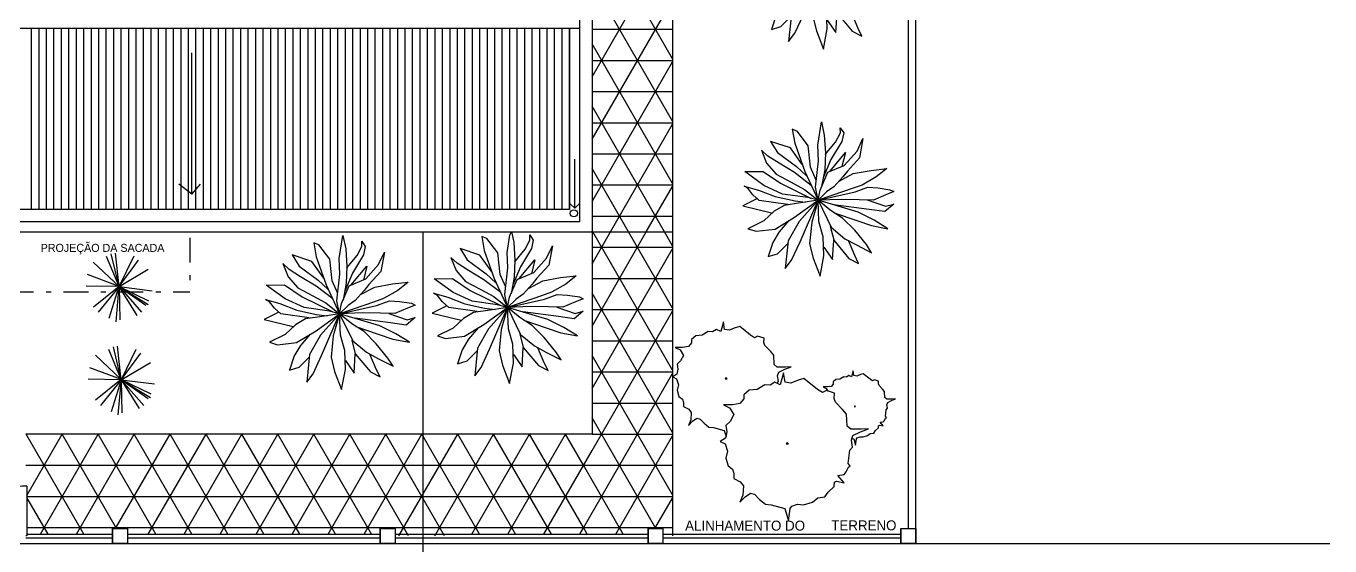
# Model space of a CAD drawing. Header units: millimetres. Extents: x 935 to 1399, y 512 to 900.
# Drawn here: x 987.59 to 1013.77, y 833.57 to 844 of the extents above; entities that cross this region are included whole.
import ezdxf

# ---------------------------------------------------------------- set-up
doc = ezdxf.new("R2010")
doc.units = ezdxf.units.MM
doc.linetypes.add('ACAD_ISO02W100', pattern=[15, 12, -3])
doc.linetypes.add('DASHDOT', pattern=[1, 0.5, -0.25, 0, -0.25])
for name, color, linetype in [('projeçao', 7, 'ACAD_ISO02W100'), ('terrenos', 3, 'Continuous'), ('VEGETAÇÃO', 3, 'Continuous')]:
    doc.layers.add(name, color=color, linetype=linetype)
pattern_1 = [(0, (1566.02895, 455.1888), (0, 0.625), []), (60, (1566.02895, 455.1888), (-0.5412659, 0.3125), []), (120, (1566.02895, 455.1888), (-0.5412659, -0.3125), [])]

msp = doc.modelspace()

# ---------------------------------------------------------------- hatches: boundary and pattern name
h = msp.add_hatch()
h.set_pattern_fill('NET3', color=254, scale=5, style=0)
h.set_pattern_definition(pattern_1)
h.paths.add_polyline_path([(1000.56875, 852.57187), (998.95255, 852.57187), (998.42755, 852.57187), (998.42755, 850.12187), (998.95255, 850.12187), (998.95255, 839.87187), (1000.56875, 839.87187)])
h = msp.add_hatch()
h.set_pattern_fill('NET3', color=254, scale=5, style=0)
h.set_pattern_definition(pattern_1)
h.paths.add_polyline_path([(1000.56875, 839.87187), (998.95255, 839.87187), (998.95255, 835.38807), (1000.56875, 835.38807)])

# ---------------------------------------------------------------- linework, layer by layer
at = {"color": 7}
for p, q in [((1000.56875, 866.5417), (1000.56875, 839.87187)), ((998.95255, 850.12187), (998.95255, 839.87187)), ((998.70255, 849.87187), (998.70255, 840.07187)), ((983.20255, 843.96292), (998.70255, 843.96292)), ((998.50255, 843.96292), (998.50255, 840.32187)), ((998.50255, 843.96292), (998.50255, 840.32187)), ((990.9202, 840.63159), (990.9202, 843.4685)), ((998.60517, 840.34812), (998.60517, 841.33296)), ((990.9202, 840.63159), (990.66105, 840.83159)), ((990.9202, 840.63159), (991.09196, 840.83159)), ((998.60517, 840.34812), (998.51517, 840.43812)), ((998.60517, 840.34812), (998.69517, 840.43812)), ((998.50255, 840.32187), (983.40255, 840.32187)), ((998.70255, 840.07187), (983.20255, 840.07187)), ((982.95255, 839.87187), (1000.56875, 839.87187))]:
    msp.add_line(p, q, dxfattribs=at)
for p, q in [((1003.67462, 843.94999), (1003.66296, 844.33166)), ((1002.6466, 844.21904), (1002.55303, 843.93736)), ((1002.74581, 843.9938), (1002.9445, 844.19405)), ((1002.95616, 844.25036), (1002.89771, 843.6933)), ((1003.02628, 843.86237), (1003.19561, 844.23154)), ((1003.38839, 844.19405), (1003.45851, 843.90618)), ((1003.67462, 844.12524), (1003.84985, 843.87487)), ((1003.84985, 843.87487), (1003.87331, 844.26285)), ((1003.87331, 844.26285), (1004.17697, 843.89986)), ((1004.29387, 843.95617), (1004.1653, 844.25667)), ((1002.55303, 843.93736), (1002.74581, 843.9938)), ((1002.89771, 843.6933), (1003.02628, 843.86237)), ((1003.45851, 843.90618), (1003.59874, 843.54319)), ((1003.59874, 843.54319), (1003.67462, 843.94999)), ((1004.17697, 843.89986), (1004.36976, 843.79974)), ((1004.36976, 843.79974), (1004.29387, 843.95617)), ((1003.48509, 841.61403), (1003.55651, 842.08196)), ((1003.55651, 842.08196), (1003.61365, 841.81441)), ((1002.97107, 841.93321), (1003.02363, 841.65166)), ((1003.07618, 841.8894), (1002.97107, 841.93321)), ((1003.2923, 841.60153), (1003.07618, 841.8894)), ((1003.61365, 841.81441), (1003.63698, 841.4576)), ((1003.84143, 841.67665), (1003.94077, 841.85822)), ((1003.94077, 841.85822), (1003.93488, 841.96452)), ((1003.93488, 841.96452), (1004.00499, 841.85822)), ((1004.00499, 841.85822), (1003.97, 841.68915)), ((1004.27366, 841.49509), (1004.39057, 841.74546)), ((1004.39057, 841.74546), (1004.32045, 841.35748)), ((1002.48039, 841.39497), (1002.35182, 841.51391)), ((1002.35182, 841.51391), (1002.45706, 841.25104)), ((1002.93595, 841.55772), (1002.53884, 841.68915)), ((1002.53884, 841.68915), (1002.67895, 841.46391)), ((1002.67895, 841.46391), (1003.05862, 841.18223)), ((1003.17384, 841.22545), (1002.93595, 841.55772)), ((1003.02363, 841.65166), (1003.22218, 841.08829)), ((1003.33909, 841.16973), (1003.2923, 841.60153)), ((1003.49675, 841.30117), (1003.48509, 841.61403)), ((1003.63698, 841.4576), (1003.62532, 841.1196)), ((1003.63592, 841.42672), (1003.84143, 841.67665)), ((1003.72466, 841.08829), (1004.03999, 841.46391)), ((1003.97, 841.68915), (1003.74799, 841.32616)), ((1004.03999, 841.46391), (1003.97, 841.18223)), ((1004.01666, 841.20722), (1004.27366, 841.49509)), ((1002.45706, 841.25104), (1002.64972, 841.03198)), ((1002.70817, 841.25104), (1002.48039, 841.39497)), ((1003.01773, 841.06329), (1002.70817, 841.25104)), ((1003.43843, 840.76911), (1003.49675, 841.30117)), ((1003.74799, 841.32616), (1003.59378, 840.95917)), ((1003.68377, 841.06961), (1004.01666, 841.20722)), ((1004.32045, 841.35748), (1004.08088, 841.09461)), ((1002.01894, 841.08211), (1002.38695, 841.08829)), ((1002.39861, 840.80674), (1002.01894, 841.08211)), ((1002.38695, 841.08829), (1002.7374, 840.85055)), ((1002.64972, 841.03198), (1002.95351, 840.86923)), ((1003.35318, 840.80556), (1003.01773, 841.06329)), ((1003.05862, 841.18223), (1003.25731, 841.00066)), ((1003.22218, 841.08829), (1003.49038, 840.50947)), ((1003.45419, 840.91295), (1003.33909, 841.16973)), ((1003.53187, 840.7128), (1003.68377, 841.06961)), ((1003.62532, 841.1196), (1003.56165, 840.78276)), ((1003.98743, 840.97567), (1003.80644, 840.77543)), ((1003.91181, 840.892), (1004.19778, 841.04448)), ((1004.08088, 841.09461), (1003.98743, 840.97567)), ((1004.19778, 841.04448), (1004.55413, 841.1071)), ((1004.65924, 840.97567), (1004.373, 840.81292)), ((1004.55413, 841.1071), (1004.86958, 841.1446)), ((1004.86958, 841.1446), (1004.65924, 840.97567)), ((1002.00727, 840.7941), (1002.2935, 840.7128)), ((1002.08315, 840.75029), (1002.00727, 840.7941)), ((1002.1825, 840.61886), (1002.08315, 840.75029)), ((1002.2935, 840.7128), (1002.63229, 840.58136)), ((1002.77829, 840.63149), (1002.39861, 840.80674)), ((1002.7374, 840.85055), (1003.35319, 840.54519)), ((1002.95351, 840.86923), (1003.21641, 840.7253)), ((1003.21641, 840.7253), (1003.49038, 840.50947)), ((1003.49038, 840.50947), (1003.43843, 840.76911)), ((1003.49038, 840.50947), (1003.53187, 840.7128)), ((1003.9991, 840.68148), (1003.49038, 840.50947)), ((1003.66031, 840.6753), (1003.49038, 840.50947)), ((1003.49038, 840.50947), (1004.23277, 840.6753)), ((1003.80644, 840.77543), (1003.66031, 840.6753)), ((1004.17445, 840.74411), (1003.9991, 840.68148)), ((1004.373, 840.81292), (1004.17445, 840.74411)), ((1004.23277, 840.6753), (1004.48978, 840.76911)), ((1004.48978, 840.76911), (1004.69423, 840.75661)), ((1004.69423, 840.75661), (1004.9338, 840.71912)), ((1005.00969, 840.68148), (1004.85202, 840.61886)), ((1004.9338, 840.71912), (1005.00969, 840.68148)), ((1002.2723, 840.54012), (1001.97805, 840.39362)), ((1002.31093, 840.50624), (1002.1825, 840.61886)), ((1002.8834, 840.42493), (1002.31093, 840.50624)), ((1002.80751, 840.40612), (1002.60883, 840.28718)), ((1002.63229, 840.58136), (1003.02953, 840.49374)), ((1003.28653, 840.56255), (1002.77829, 840.63149)), ((1003.1404, 840.45625), (1002.80751, 840.40612)), ((1003.01773, 840.16824), (1003.49038, 840.50947)), ((1003.02953, 840.49374), (1003.24123, 840.46989)), ((1003.49038, 840.50947), (1003.11131, 840.08062)), ((1003.12874, 839.67382), (1003.49038, 840.50947)), ((1003.49038, 840.50947), (1003.1404, 840.45625)), ((1003.49038, 840.50947), (1003.28653, 840.56255)), ((1003.49038, 840.50947), (1003.36241, 840.06812)), ((1003.95244, 840.52505), (1003.49038, 840.50947)), ((1003.49038, 840.50947), (1003.75376, 839.968)), ((1003.50841, 840.08062), (1003.49038, 840.50947)), ((1003.73632, 840.306), (1003.49038, 840.50947)), ((1004.29712, 840.2685), (1003.49038, 840.50947)), ((1004.51324, 840.32481), (1003.79715, 840.41784)), ((1004.31455, 840.51874), (1003.95244, 840.52505)), ((1004.60078, 840.51256), (1004.31455, 840.51874)), ((1004.47831, 840.5152), (1004.84613, 840.3873)), ((1004.85202, 840.61886), (1004.60078, 840.51256)), ((1005.00969, 840.43111), (1004.82869, 840.281)), ((1004.84613, 840.3873), (1005.00969, 840.43111)), ((1001.97805, 840.39362), (1002.55628, 840.25587)), ((1002.60883, 840.28718), (1002.39861, 840.09325)), ((1002.62639, 839.93051), (1003.01773, 840.16824)), ((1003.98166, 840.14956), (1003.73632, 840.306)), ((1003.81464, 840.25606), (1004.26789, 840.09944)), ((1004.227, 839.90537), (1003.98166, 840.14956)), ((1004.61835, 840.10575), (1004.29712, 840.2685)), ((1004.82869, 840.281), (1004.51324, 840.32481)), ((997.30432, 839.8067), (997.33354, 839.88183)), ((997.33354, 839.88183), (997.38033, 839.66277)), ((1002.39861, 840.09325), (1002.08315, 839.93669)), ((1002.08315, 839.93669), (1002.24672, 839.88669)), ((1002.24672, 839.88669), (1002.62639, 839.93051)), ((1002.90347, 840.09883), (1002.70817, 839.8742)), ((1003.11131, 840.08062), (1002.88929, 839.69263)), ((1003.36241, 840.06812), (1003.32152, 839.63632)), ((1003.59609, 839.77394), (1003.50841, 840.08062)), ((1003.81221, 839.70513), (1003.74209, 839.9805)), ((1003.75376, 839.968), (1004.02832, 839.73644)), ((1004.46068, 839.61751), (1004.227, 839.90537)), ((1004.26789, 840.09944), (1004.55989, 839.99931)), ((1004.55989, 839.99931), (1004.89291, 839.93669)), ((1004.89291, 839.93669), (1004.61835, 840.10575)), ((993.36564, 839.65513), (993.41819, 839.37358)), ((993.47075, 839.61132), (993.36564, 839.65513)), ((993.87965, 839.33595), (993.95107, 839.80388)), ((993.95107, 839.80388), (994.00821, 839.53633)), ((994.33534, 839.58014), (994.32944, 839.68645)), ((994.32944, 839.68645), (994.39955, 839.58014)), ((996.73775, 839.78157), (996.7903, 839.50002)), ((996.84286, 839.73776), (996.73775, 839.78157)), ((997.05897, 839.44989), (996.84286, 839.73776)), ((997.25176, 839.46239), (997.30432, 839.8067)), ((997.38033, 839.66277), (997.40366, 839.30596)), ((997.60811, 839.52502), (997.70745, 839.70658)), ((997.70745, 839.70658), (997.70155, 839.81288)), ((997.70155, 839.81288), (997.77167, 839.70658)), ((997.77167, 839.70658), (997.73667, 839.53752)), ((1002.57973, 839.66132), (1002.48616, 839.37963)), ((1002.70817, 839.8742), (1002.57973, 839.66132)), ((1002.67895, 839.43608), (1002.87763, 839.63632)), ((1002.88929, 839.69263), (1002.83084, 839.13558)), ((1002.95941, 839.30465), (1003.12874, 839.67382)), ((1003.32152, 839.63632), (1003.39164, 839.34846)), ((1003.60776, 839.39227), (1003.59609, 839.77394)), ((1003.78298, 839.31714), (1003.80644, 839.70513)), ((1003.80644, 839.70513), (1004.1101, 839.34214)), ((1004.02832, 839.73644), (1004.27366, 839.60501)), ((1004.227, 839.39845), (1004.09844, 839.69895)), ((1004.56579, 839.45476), (1004.46068, 839.61751)), ((993.33051, 839.27964), (992.93341, 839.41108)), ((992.93341, 839.41108), (993.07351, 839.18584)), ((993.41819, 839.37358), (993.61675, 838.81021)), ((993.68686, 839.32345), (993.47075, 839.61132)), ((994.00821, 839.53633), (994.03154, 839.17952)), ((994.03048, 839.14865), (994.23599, 839.39858)), ((994.36456, 839.41108), (994.14255, 839.04809)), ((994.23599, 839.39858), (994.33534, 839.58014)), ((994.39955, 839.58014), (994.36456, 839.41108)), ((994.66823, 839.21701), (994.78513, 839.46739)), ((994.78513, 839.46739), (994.71501, 839.0794)), ((996.24707, 839.24333), (996.1185, 839.36227)), ((996.1185, 839.36227), (996.22374, 839.0994)), ((996.70263, 839.40608), (996.30552, 839.53752)), ((996.30552, 839.53752), (996.44562, 839.31228)), ((996.94052, 839.07381), (996.70263, 839.40608)), ((996.7903, 839.50002), (996.98886, 838.93665)), ((997.10576, 839.01809), (997.05897, 839.44989)), ((997.26342, 839.14953), (997.25176, 839.46239)), ((997.40259, 839.27509), (997.60811, 839.52502)), ((997.73667, 839.53752), (997.51466, 839.17452)), ((998.04034, 839.34345), (998.15724, 839.59383)), ((998.15724, 839.59383), (998.08712, 839.20584)), ((1002.48616, 839.37963), (1002.67895, 839.43608)), ((1003.53187, 838.98547), (1003.60776, 839.39227)), ((1003.60776, 839.56751), (1003.78298, 839.31714)), ((1004.30289, 839.24202), (1004.227, 839.39845)), ((1004.27366, 839.60501), (1004.56579, 839.45476)), ((992.87495, 839.11689), (992.74639, 839.23583)), ((992.74639, 839.23583), (992.85162, 838.97296)), ((993.10273, 838.97296), (992.87495, 839.11689)), ((993.07351, 839.18584), (993.45318, 838.90415)), ((993.5684, 838.94737), (993.33051, 839.27964)), ((993.73365, 838.89166), (993.68686, 839.32345)), ((993.89131, 839.02309), (993.87965, 839.33595)), ((994.03154, 839.17952), (994.01988, 838.84153)), ((994.11922, 838.81021), (994.43455, 839.18584)), ((994.43455, 839.18584), (994.36456, 838.90415)), ((994.41122, 838.92915), (994.66823, 839.21701)), ((996.22374, 839.0994), (996.4164, 838.88034)), ((996.47485, 839.0994), (996.24707, 839.24333)), ((996.44562, 839.31228), (996.8253, 839.03059)), ((996.78441, 838.91166), (996.47485, 839.0994)), ((997.2051, 838.61747), (997.26342, 839.14953)), ((997.51466, 839.17452), (997.36045, 838.80753)), ((997.40366, 839.30596), (997.39199, 838.96796)), ((997.49133, 838.93665), (997.80666, 839.31228)), ((997.80666, 839.31228), (997.73667, 839.03059)), ((997.78333, 839.05559), (998.04034, 839.34345)), ((998.08712, 839.20584), (997.84755, 838.94297)), ((1002.83084, 839.13558), (1002.95941, 839.30465)), ((1003.39164, 839.34846), (1003.53187, 838.98547)), ((1004.1101, 839.34214), (1004.30289, 839.24202)), ((992.85162, 838.97296), (993.04428, 838.7539)), ((993.41229, 838.78522), (993.10273, 838.97296)), ((993.45318, 838.90415), (993.65187, 838.72259)), ((993.84876, 838.63488), (993.73365, 838.89166)), ((993.83299, 838.49103), (993.89131, 839.02309)), ((994.01988, 838.84153), (993.95622, 838.50468)), ((994.14255, 839.04809), (993.98834, 838.68109)), ((994.07833, 838.79153), (994.41122, 838.92915)), ((994.71501, 839.0794), (994.47544, 838.81653)), ((994.94869, 838.82903), (995.26414, 838.86652)), ((995.26414, 838.86652), (995.0538, 838.69759)), ((995.78561, 838.93047), (996.15362, 838.93665)), ((996.16529, 838.6551), (995.78561, 838.93047)), ((996.15362, 838.93665), (996.50407, 838.69891)), ((996.4164, 838.88034), (996.72019, 838.71759)), ((997.11986, 838.65393), (996.78441, 838.91166)), ((996.8253, 839.03059), (997.02398, 838.84903)), ((996.98886, 838.93665), (997.25706, 838.35783)), ((997.22087, 838.76132), (997.10576, 839.01809)), ((997.29855, 838.56116), (997.45044, 838.91797)), ((997.39199, 838.96796), (997.32833, 838.63112)), ((997.45044, 838.91797), (997.78333, 839.05559)), ((997.67848, 838.74036), (997.96445, 838.89284)), ((997.84755, 838.94297), (997.75411, 838.82403)), ((997.96445, 838.89284), (998.3208, 838.95547)), ((998.3208, 838.95547), (998.63626, 838.99296)), ((998.63626, 838.99296), (998.42591, 838.82403)), ((992.4135, 838.80403), (992.78151, 838.81021)), ((992.79317, 838.52866), (992.4135, 838.80403)), ((992.78151, 838.81021), (993.13196, 838.57248)), ((993.04428, 838.7539), (993.34807, 838.59115)), ((993.13196, 838.57248), (993.74775, 838.26712)), ((993.34807, 838.59115), (993.61098, 838.44722)), ((993.74775, 838.52749), (993.41229, 838.78522)), ((993.61675, 838.81021), (993.88494, 838.23139)), ((993.92643, 838.43472), (994.07833, 838.79153)), ((994.38199, 838.69759), (994.201, 838.49735)), ((994.30637, 838.61392), (994.59234, 838.7664)), ((994.47544, 838.81653), (994.38199, 838.69759)), ((994.59234, 838.7664), (994.94869, 838.82903)), ((995.0538, 838.69759), (994.76757, 838.53484)), ((995.77395, 838.64247), (996.06018, 838.56116)), ((995.84983, 838.59866), (995.77395, 838.64247)), ((995.94917, 838.46722), (995.84983, 838.59866)), ((996.54496, 838.47986), (996.16529, 838.6551)), ((996.50407, 838.69891), (997.11986, 838.39355)), ((996.72019, 838.71759), (996.98309, 838.57366)), ((996.98309, 838.57366), (997.25706, 838.35783)), ((997.25706, 838.35783), (997.2051, 838.61747)), ((997.57311, 838.62379), (997.42699, 838.52367)), ((997.75411, 838.82403), (997.57311, 838.62379)), ((997.94112, 838.59248), (997.76577, 838.52985)), ((998.13968, 838.66128), (997.94112, 838.59248)), ((997.99945, 838.52367), (998.25645, 838.61747)), ((998.42591, 838.82403), (998.13968, 838.66128)), ((998.25645, 838.61747), (998.4609, 838.60497)), ((998.4609, 838.60497), (998.70048, 838.56748)), ((992.40183, 838.51603), (992.68806, 838.43472)), ((992.47772, 838.47222), (992.40183, 838.51603)), ((992.57706, 838.34078), (992.47772, 838.47222)), ((992.7055, 838.22816), (992.57706, 838.34078)), ((992.68806, 838.43472), (993.02685, 838.30329)), ((993.17285, 838.35342), (992.79317, 838.52866)), ((993.68109, 838.28447), (993.17285, 838.35342)), ((993.61098, 838.44722), (993.88494, 838.23139)), ((993.88494, 838.23139), (993.83299, 838.49103)), ((993.88494, 838.23139), (993.92643, 838.43472)), ((994.39366, 838.40341), (993.88494, 838.23139)), ((994.05487, 838.39723), (993.88494, 838.23139)), ((993.88494, 838.23139), (994.62733, 838.39723)), ((994.201, 838.49735), (994.05487, 838.39723)), ((994.56901, 838.46604), (994.39366, 838.40341)), ((994.76757, 838.53484), (994.56901, 838.46604)), ((994.62733, 838.39723), (994.88434, 838.49103)), ((994.88434, 838.49103), (995.08879, 838.47853)), ((995.24658, 838.34078), (994.99535, 838.23448)), ((995.08879, 838.47853), (995.32836, 838.44104)), ((995.40425, 838.40341), (995.24658, 838.34078)), ((995.32836, 838.44104), (995.40425, 838.40341)), ((996.03897, 838.38848), (995.74472, 838.24198)), ((996.07761, 838.3546), (995.94917, 838.46722)), ((996.06018, 838.56116), (996.39896, 838.42973)), ((996.65007, 838.2733), (996.07761, 838.3546)), ((996.39896, 838.42973), (996.7962, 838.3421)), ((997.05321, 838.41091), (996.54496, 838.47986)), ((996.78441, 838.01661), (997.25706, 838.35783)), ((996.7962, 838.3421), (997.0079, 838.31825)), ((997.25706, 838.35783), (996.87798, 837.92898)), ((996.89541, 837.52218), (997.25706, 838.35783)), ((997.25706, 838.35783), (996.90708, 838.30461)), ((997.25706, 838.35783), (997.05321, 838.41091)), ((997.25706, 838.35783), (997.12909, 837.91649)), ((997.25706, 838.35783), (997.29855, 838.56116)), ((997.76577, 838.52985), (997.25706, 838.35783)), ((997.42699, 838.52367), (997.25706, 838.35783)), ((997.25706, 838.35783), (997.99945, 838.52367)), ((997.71911, 838.37342), (997.25706, 838.35783)), ((997.25706, 838.35783), (997.52043, 837.81636)), ((997.27509, 837.92898), (997.25706, 838.35783)), ((997.503, 838.15436), (997.25706, 838.35783)), ((998.0638, 838.11686), (997.25706, 838.35783)), ((998.08123, 838.3671), (997.71911, 838.37342)), ((998.36746, 838.36092), (998.08123, 838.3671)), ((998.24498, 838.36356), (998.6128, 838.23566)), ((998.6187, 838.46722), (998.36746, 838.36092)), ((998.77636, 838.52985), (998.6187, 838.46722)), ((998.70048, 838.56748), (998.77636, 838.52985)), ((992.66686, 838.26204), (992.37261, 838.11554)), ((992.37261, 838.11554), (992.95084, 837.97779)), ((993.27796, 838.14686), (992.7055, 838.22816)), ((993.20208, 838.12804), (993.00339, 838.0091)), ((993.02685, 838.30329), (993.42409, 838.21566)), ((993.53496, 838.17817), (993.20208, 838.12804)), ((993.41229, 837.89017), (993.88494, 838.23139)), ((993.42409, 838.21566), (993.63579, 838.19182)), ((993.88494, 838.23139), (993.50587, 837.80254)), ((993.5233, 837.39574), (993.88494, 838.23139)), ((993.88494, 838.23139), (993.53496, 838.17817)), ((993.88494, 838.23139), (993.68109, 838.28447)), ((993.88494, 838.23139), (993.75698, 837.79005)), ((994.347, 838.24698), (993.88494, 838.23139)), ((993.88494, 838.23139), (994.14832, 837.68992)), ((993.90298, 837.80254), (993.88494, 838.23139)), ((994.13088, 838.02792), (993.88494, 838.23139)), ((994.69168, 837.99043), (993.88494, 838.23139)), ((994.9078, 838.04674), (994.19171, 838.13976)), ((994.70912, 838.24066), (994.347, 838.24698)), ((994.99535, 838.23448), (994.70912, 838.24066)), ((994.87287, 838.23712), (995.24069, 838.10923)), ((995.22325, 838.00292), (994.9078, 838.04674)), ((995.40425, 838.15304), (995.22325, 838.00292)), ((995.24069, 838.10923), (995.40425, 838.15304)), ((995.74472, 838.24198), (996.32295, 838.10423)), ((996.37551, 838.13554), (996.16529, 837.94162)), ((996.57419, 838.25448), (996.37551, 838.13554)), ((996.90708, 838.30461), (996.57419, 838.25448)), ((997.74834, 837.99793), (997.503, 838.15436)), ((998.27991, 838.17317), (997.56383, 838.2662)), ((997.58132, 838.10442), (998.03457, 837.9478)), ((998.38502, 837.95412), (998.0638, 838.11686)), ((998.59537, 838.12936), (998.27991, 838.17317)), ((998.77636, 838.27948), (998.59537, 838.12936)), ((998.6128, 838.23566), (998.77636, 838.27948)), ((992.79317, 837.81518), (992.47772, 837.65861)), ((993.00339, 838.0091), (992.79317, 837.81518)), ((993.02095, 837.65243), (993.41229, 837.89017)), ((993.29803, 837.82075), (993.10273, 837.59612)), ((993.50587, 837.80254), (993.28386, 837.41456)), ((993.75698, 837.79005), (993.71609, 837.35825)), ((993.99065, 837.49586), (993.90298, 837.80254)), ((994.37623, 837.87149), (994.13088, 838.02792)), ((994.20921, 837.97798), (994.66246, 837.82136)), ((994.62157, 837.6273), (994.37623, 837.87149)), ((994.66246, 837.82136), (994.95446, 837.72124)), ((995.01291, 837.82768), (994.69168, 837.99043)), ((995.28747, 837.65861), (995.01291, 837.82768)), ((996.16529, 837.94162), (995.84983, 837.78505)), ((995.84983, 837.78505), (996.01339, 837.73506)), ((996.39307, 837.77887), (996.78441, 838.01661)), ((996.67014, 837.94719), (996.47485, 837.72256)), ((996.87798, 837.92898), (996.65597, 837.541)), ((997.12909, 837.91649), (997.0882, 837.48469)), ((997.36277, 837.6223), (997.27509, 837.92898)), ((997.57888, 837.55349), (997.50877, 837.82886)), ((997.52043, 837.81636), (997.795, 837.58481)), ((997.99368, 837.75374), (997.74834, 837.99793)), ((998.03457, 837.9478), (998.32657, 837.84768)), ((998.32657, 837.84768), (998.65959, 837.78505)), ((998.65959, 837.78505), (998.38502, 837.95412)), ((992.47772, 837.65861), (992.64128, 837.60862)), ((992.64128, 837.60862), (993.02095, 837.65243)), ((993.10273, 837.59612), (992.9743, 837.38324)), ((994.20677, 837.42705), (994.13665, 837.70242)), ((994.14832, 837.68992), (994.42288, 837.45837)), ((994.85524, 837.33943), (994.62157, 837.6273)), ((994.95446, 837.72124), (995.28747, 837.65861)), ((996.01339, 837.73506), (996.39307, 837.77887)), ((996.47485, 837.72256), (996.34641, 837.50968)), ((996.65597, 837.541), (996.59752, 836.98394)), ((996.72608, 837.15301), (996.89541, 837.52218)), ((997.37443, 837.24063), (997.36277, 837.6223)), ((997.54966, 837.16551), (997.57311, 837.55349)), ((997.57311, 837.55349), (997.87678, 837.1905)), ((997.795, 837.58481), (998.04034, 837.45337)), ((997.99368, 837.24681), (997.86511, 837.54731)), ((998.22736, 837.46587), (997.99368, 837.75374)), ((992.9743, 837.38324), (992.88072, 837.10156)), ((993.07351, 837.158), (993.27219, 837.35825)), ((993.28386, 837.41456), (993.2254, 836.8575)), ((993.35397, 837.02657), (993.5233, 837.39574)), ((993.71609, 837.35825), (993.7862, 837.07038)), ((994.00232, 837.11419), (993.99065, 837.49586)), ((994.00232, 837.28944), (994.17754, 837.03907)), ((994.17754, 837.03907), (994.201, 837.42705)), ((994.201, 837.42705), (994.50466, 837.06406)), ((994.42288, 837.45837), (994.66823, 837.32693)), ((994.62157, 837.12037), (994.493, 837.42087)), ((994.66823, 837.32693), (994.96035, 837.17668)), ((994.96035, 837.17668), (994.85524, 837.33943)), ((996.34641, 837.50968), (996.25284, 837.228)), ((996.25284, 837.228), (996.44562, 837.28444)), ((996.44562, 837.28444), (996.6443, 837.48469)), ((997.0882, 837.48469), (997.15832, 837.19682)), ((997.37443, 837.41588), (997.54966, 837.16551)), ((998.04034, 837.45337), (998.33247, 837.30312)), ((998.33247, 837.30312), (998.22736, 837.46587)), ((992.88072, 837.10156), (993.07351, 837.158)), ((993.2254, 836.8575), (993.35397, 837.02657)), ((993.7862, 837.07038), (993.92643, 836.70739)), ((993.92643, 836.70739), (994.00232, 837.11419)), ((994.50466, 837.06406), (994.69745, 836.96394)), ((994.69745, 836.96394), (994.62157, 837.12037)), ((996.59752, 836.98394), (996.72608, 837.15301)), ((997.15832, 837.19682), (997.29855, 836.83383)), ((997.29855, 836.83383), (997.37443, 837.24063)), ((997.87678, 837.1905), (998.06956, 837.09038)), ((998.06956, 837.09038), (997.99368, 837.24681))]:
    msp.add_line(p, q)
at = {"color": 1}
for p, q in [((987.70255, 840.32187), (987.70255, 843.96292)), ((987.85255, 840.32187), (987.85255, 843.96292)), ((988.00255, 840.32187), (988.00255, 843.96292)), ((988.15255, 840.32187), (988.15255, 843.96292)), ((988.30255, 840.32187), (988.30255, 843.96292)), ((988.45255, 840.32187), (988.45255, 843.96292)), ((988.60255, 840.32187), (988.60255, 843.96292)), ((988.75255, 840.32187), (988.75255, 843.96292)), ((988.90255, 840.32187), (988.90255, 843.96292)), ((989.05255, 840.32187), (989.05255, 843.96292)), ((989.20255, 840.32187), (989.20255, 843.96292)), ((989.35255, 840.32187), (989.35255, 843.96292)), ((989.50255, 840.32187), (989.50255, 843.96292)), ((989.65255, 840.32187), (989.65255, 843.96292)), ((989.80255, 840.32187), (989.80255, 843.96292)), ((989.95255, 840.32187), (989.95255, 843.96292)), ((990.10255, 840.32187), (990.10255, 843.96292)), ((990.25255, 840.32187), (990.25255, 843.96292)), ((990.40255, 840.32187), (990.40255, 843.96292)), ((990.55255, 840.32187), (990.55255, 843.96292)), ((990.70255, 840.32187), (990.70255, 843.96292)), ((990.85255, 840.32187), (990.85255, 843.96292)), ((991.00255, 840.32187), (991.00255, 843.96292)), ((991.15255, 840.32187), (991.15255, 843.96292)), ((991.30255, 840.32187), (991.30255, 843.96292)), ((991.45255, 840.32187), (991.45255, 843.96292)), ((991.45255, 840.32187), (991.45255, 843.96292)), ((991.60255, 840.32187), (991.60255, 843.96292)), ((991.75255, 840.32187), (991.75255, 843.96292)), ((991.90255, 840.32187), (991.90255, 843.96292)), ((992.05255, 840.32187), (992.05255, 843.96292)), ((992.20255, 840.32187), (992.20255, 843.96292)), ((992.35255, 840.32187), (992.35255, 843.96292)), ((992.50255, 840.32187), (992.50255, 843.96292)), ((992.65255, 840.32187), (992.65255, 843.96292)), ((992.80255, 840.32187), (992.80255, 843.96292)), ((992.95255, 840.32187), (992.95255, 843.96292)), ((993.10255, 840.32187), (993.10255, 843.96292)), ((993.25255, 840.32187), (993.25255, 843.96292)), ((993.40255, 840.32187), (993.40255, 843.96292)), ((993.55255, 840.32187), (993.55255, 843.96292)), ((993.70255, 840.32187), (993.70255, 843.96292)), ((993.85255, 840.32187), (993.85255, 843.96292)), ((994.00255, 840.32187), (994.00255, 843.96292)), ((994.15255, 840.32187), (994.15255, 843.96292)), ((994.30255, 840.32187), (994.30255, 843.96292)), ((994.45255, 840.32187), (994.45255, 843.96292)), ((994.60255, 840.32187), (994.60255, 843.96292)), ((994.75255, 840.32187), (994.75255, 843.96292)), ((994.90255, 840.32187), (994.90255, 843.96292)), ((995.05255, 840.32187), (995.05255, 843.96292)), ((995.20255, 840.32187), (995.20255, 843.96292)), ((995.35255, 840.32187), (995.35255, 843.96292)), ((995.50255, 840.32187), (995.50255, 843.96292)), ((995.50255, 840.32187), (995.50255, 843.96292)), ((995.65255, 840.32187), (995.65255, 843.96292)), ((995.80255, 840.32187), (995.80255, 843.96292)), ((995.95255, 840.32187), (995.95255, 843.96292)), ((996.10255, 840.32187), (996.10255, 843.96292)), ((996.25255, 840.32187), (996.25255, 843.96292)), ((996.40255, 840.32187), (996.40255, 843.96292)), ((996.55255, 840.32187), (996.55255, 843.96292)), ((996.70255, 840.32187), (996.70255, 843.96292)), ((996.85255, 840.32187), (996.85255, 843.96292)), ((997.00255, 840.32187), (997.00255, 843.96292)), ((997.15255, 840.32187), (997.15255, 843.96292)), ((997.30255, 840.32187), (997.30255, 843.96292)), ((997.45255, 840.32187), (997.45255, 843.96292)), ((997.60255, 840.32187), (997.60255, 843.96292)), ((997.75255, 840.32187), (997.75255, 843.96292)), ((997.90255, 840.32187), (997.90255, 843.96292)), ((998.05255, 840.32187), (998.05255, 843.96292)), ((998.05255, 840.32187), (998.05255, 843.96292)), ((998.20255, 840.32187), (998.20255, 843.96292)), ((998.35255, 840.32187), (998.35255, 843.96292)), ((998.50255, 840.32187), (998.50255, 843.96292)), ((987.6089, 834.77187), (987.6089, 833.77187)), ((989.32755, 833.62187), (989.32755, 833.92187)), ((994.70255, 833.62187), (994.70255, 833.92187)), ((1000.07755, 833.62187), (1000.07755, 833.92187)), ((1000.07755, 833.62187), (1000.07755, 833.92187)), ((987.6089, 833.77187), (987.5889, 833.77187))]:
    msp.add_line(p, q, dxfattribs=at)
at = {"color": 6, "linetype": 'DASHDOT'}
for p in [(990.87755, 839.7558), (983.94423, 838.67187)]:
    msp.add_line(p, (990.87755, 838.67187), dxfattribs=at)
at = {"color": 253}
msp.add_line((995.55752, 839.87187), (995.55752, 833.24852), dxfattribs=at)
at = {"color": 254}
for p, q in [((998.95255, 839.87187), (998.95255, 835.81379)), ((1000.56875, 839.87187), (1000.56875, 833.77187)), ((998.95255, 835.81379), (987.5889, 835.81379)), ((988.75485, 833.80687), (987.59615, 835.81379)), ((987.6089, 834.58587), (988.31784, 835.81379)), ((987.88083, 833.80687), (989.03953, 835.81379)), ((989.41014, 833.92187), (988.31784, 835.81379)), ((988.60252, 833.80687), (989.76121, 835.81379)), ((990.19822, 833.80687), (989.03953, 835.81379)), ((989.3906, 833.92187), (990.4829, 835.81379)), ((990.91991, 833.80687), (989.76121, 835.81379)), ((990.04589, 833.80687), (991.20459, 835.81379)), ((991.6416, 833.80687), (990.4829, 835.81379)), ((990.76758, 833.80687), (991.92628, 835.81379)), ((992.36328, 833.80687), (991.20459, 835.81379)), ((991.48927, 833.80687), (992.64796, 835.81379)), ((993.08497, 833.80687), (991.92628, 835.81379)), ((992.21096, 833.80687), (993.36965, 835.81379)), ((993.80666, 833.80687), (992.64796, 835.81379)), ((992.93264, 833.80687), (994.09134, 835.81379)), ((994.52835, 833.80687), (993.36965, 835.81379)), ((993.65433, 833.80687), (994.81303, 835.81379)), ((995.27024, 833.77187), (994.09134, 835.81379)), ((994.37602, 833.80687), (995.53472, 835.81379)), ((995.99193, 833.77187), (994.81303, 835.81379)), ((995.0775, 833.77187), (996.2564, 835.81379)), ((996.69341, 833.80687), (995.53472, 835.81379)), ((995.79919, 833.77187), (996.97809, 835.81379)), ((997.4151, 833.80687), (996.2564, 835.81379)), ((996.54108, 833.80687), (997.69978, 835.81379)), ((998.13679, 833.80687), (996.97809, 835.81379)), ((997.26277, 833.80687), (998.42147, 835.81379)), ((998.78165, 833.93993), (997.69978, 835.81379)), ((998.78165, 835.18993), (998.42147, 835.81379)), ((998.78165, 835.18764), (998.95255, 835.48365)), ((987.5889, 835.18879), (998.78165, 835.18879)), ((997.98446, 833.80687), (998.78165, 835.18764)), ((998.78165, 833.93764), (999.61905, 835.38807)), ((999.58016, 833.80687), (998.78165, 835.18993)), ((998.78165, 835.18879), (1000.56875, 835.18879)), ((1000.23546, 833.92187), (999.38894, 835.38807)), ((999.42784, 833.80687), (1000.34074, 835.38807)), ((1000.56875, 834.59458), (1000.11063, 835.38807)), ((987.6089, 834.56379), (998.78165, 834.56379)), ((988.03316, 833.80687), (987.6089, 834.5417)), ((998.78165, 834.56379), (1000.56875, 834.56379)), ((1000.21592, 833.92187), (1000.56875, 834.53299)), ((987.6089, 833.93879), (998.78165, 833.93879)), ((998.70615, 833.80687), (998.78165, 833.93764)), ((998.85847, 833.80687), (998.78165, 833.93993)), ((998.78165, 833.93879), (1000.56875, 833.93879))]:
    msp.add_line(p, q, dxfattribs=at)
at = {"color": 6}
msp.add_line((1005.15255, 833.62187), (1005.15255, 833.92187), dxfattribs=at)
msp.add_line((1005.15255, 833.62187), (1005.15255, 833.92187), dxfattribs=at)
at = {"color": 7}
msp.add_circle((998.58845, 840.24591), 0.07195, dxfattribs=at)
at = {"color": 1}
msp.add_arc((987.5889, 833.77187), 1.0002, 88.854237, 171.851103, dxfattribs=at)
at = {"layer": 'projeçao', "color": 1, "linetype": 'Continuous'}
for p, q in [((989.32755, 833.62187), (989.32755, 833.92187)), ((989.32755, 833.92187), (989.32755, 833.62187)), ((989.32755, 833.92187), (989.62755, 833.92187)), ((989.32755, 833.92187), (989.32755, 833.62187)), ((989.32755, 833.92187), (989.32755, 833.62187)), ((989.62755, 833.92187), (989.62755, 833.62187)), ((994.70255, 833.62187), (994.70255, 833.92187)), ((994.70255, 833.92187), (994.70255, 833.62187)), ((994.70255, 833.92187), (995.00255, 833.92187)), ((994.70255, 833.92187), (994.70255, 833.62187)), ((994.70255, 833.92187), (994.70255, 833.62187)), ((995.00255, 833.92187), (995.00255, 833.62187)), ((1000.07755, 833.62187), (1000.07755, 833.92187)), ((1000.07755, 833.92187), (1000.07755, 833.62187)), ((1000.07755, 833.92187), (1000.37755, 833.92187)), ((1000.07755, 833.92187), (1000.07755, 833.62187)), ((1000.07755, 833.92187), (1000.07755, 833.62187)), ((1000.37755, 833.92187), (1000.37755, 833.62187)), ((1005.15255, 833.92187), (1005.45255, 833.92187)), ((1005.15255, 833.92187), (1005.15255, 833.62187)), ((1005.15255, 833.92187), (1005.15255, 833.62187)), ((1005.45255, 833.92187), (1005.45255, 833.62187)), ((989.62755, 833.62187), (989.32755, 833.62187)), ((995.00255, 833.62187), (994.70255, 833.62187)), ((1000.37755, 833.62187), (1000.07755, 833.62187)), ((1005.45255, 833.62187), (1005.15255, 833.62187))]:
    msp.add_line(p, q, dxfattribs=at)
at = {"layer": 'projeçao', "color": 6, "linetype": 'Continuous'}
msp.add_line((1005.15255, 833.92187), (1005.15255, 833.62187), dxfattribs=at)
at = {"layer": 'projeçao', "color": 3, "linetype": 'Continuous'}
for p, q in [((987.5889, 833.73687), (989.32755, 833.73687)), ((987.6089, 833.80687), (989.32755, 833.80687)), ((989.62755, 833.80687), (994.70255, 833.80687)), ((989.62755, 833.73687), (994.70255, 833.73687)), ((995.00255, 833.80687), (1000.07755, 833.80687)), ((995.00255, 833.73687), (1000.07755, 833.73687)), ((1000.37755, 833.80687), (1005.15255, 833.80687)), ((1000.37755, 833.73687), (1005.15255, 833.73687))]:
    msp.add_line(p, q, dxfattribs=at)
at = {"layer": 'terrenos', "color": 7}
for points in [[(987.5889, 833.62187), (1005.45255, 833.62187), (1005.45255, 875.84655), (994.83491, 876.60525), (984.10887, 877.33332), (976.33012, 877.41495), (976.33012, 833.62187), (976.98012, 833.62187)], [(1005.30255, 833.92187), (1005.30255, 875.70689), (994.82448, 876.45562), (984.103, 877.18337), (976.48012, 877.26337), (976.48012, 833.77187), (976.98012, 833.77187)]]:
    msp.add_lwpolyline(points, dxfattribs=at)
at = {"layer": 'VEGETAÇÃO', "color": 253}
for p, q in [((989.45808, 838.77744), (989.20594, 839.38205)), ((989.45961, 838.77549), (989.30167, 839.43259)), ((989.45961, 838.77549), (989.38546, 839.44847)), ((989.46342, 838.77793), (989.76024, 839.3906)), ((989.45808, 838.77744), (988.93831, 839.26679)), ((989.45808, 838.77744), (988.93831, 839.26679)), ((989.45961, 838.77549), (989.84794, 839.30604)), ((989.45961, 838.77549), (990.04514, 839.1237)), ((989.46342, 838.77793), (988.82507, 839.01553)), ((989.45673, 838.77525), (988.79663, 838.78306)), ((989.45808, 838.77744), (988.9429, 838.36202)), ((989.45961, 838.77549), (989.03937, 838.25953)), ((989.45673, 838.77525), (989.25647, 838.13401)), ((989.45427, 838.78917), (989.39206, 838.07101)), ((989.45673, 838.77525), (989.45808, 838.77744)), ((989.45673, 838.77525), (989.45961, 838.77549)), ((989.45673, 838.77525), (989.81687, 838.19457)), ((989.45808, 838.77744), (989.46342, 838.77793)), ((989.45808, 838.77744), (989.4723, 838.10862)), ((989.45808, 838.77744), (989.99842, 838.40091)), ((989.45808, 838.77744), (990.05148, 838.49054)), ((989.45961, 838.77549), (989.91234, 838.25953)), ((989.45961, 838.77549), (990.12334, 838.68978)), ((989.45961, 838.77549), (989.45961, 838.77549)), ((989.45961, 838.77549), (990.04463, 838.41581)), ((989.50456, 836.90699), (989.34662, 837.56409)), ((989.50456, 836.90699), (989.43042, 837.57996)), ((989.50837, 836.90943), (989.8052, 837.52209)), ((989.50304, 836.90894), (988.98327, 837.39829)), ((989.50304, 836.90894), (988.98327, 837.39829)), ((989.50304, 836.90894), (989.2509, 837.51354)), ((989.50456, 836.90699), (989.89289, 837.43753)), ((989.50837, 836.90943), (988.87002, 837.14702)), ((989.50456, 836.90699), (990.09009, 837.25519)), ((989.50169, 836.90674), (988.84158, 836.91456)), ((989.50304, 836.90894), (988.98785, 836.49351)), ((989.50456, 836.90699), (989.08433, 836.39102)), ((989.50169, 836.90674), (989.30143, 836.26551)), ((989.49923, 836.92066), (989.43702, 836.20251)), ((989.50169, 836.90674), (989.50304, 836.90894)), ((989.50169, 836.90674), (989.50456, 836.90699)), ((989.50169, 836.90674), (989.86182, 836.32607)), ((989.50304, 836.90894), (989.50837, 836.90943)), ((989.50304, 836.90894), (989.51725, 836.24012)), ((989.50304, 836.90894), (990.04337, 836.53241)), ((989.50304, 836.90894), (990.09643, 836.62203)), ((989.50456, 836.90699), (989.95729, 836.39102)), ((989.50456, 836.90699), (990.1683, 836.82128)), ((989.50456, 836.90699), (989.50456, 836.90699)), ((989.50456, 836.90699), (990.08958, 836.5473))]:
    msp.add_line(p, q, dxfattribs=at)
at = {"layer": 'VEGETAÇÃO', "color": 7}
msp.add_line((1005.45255, 833.62187), (1013.76509, 833.62187), dxfattribs=at)
msp.add_lwpolyline([(982.45255, 833.62187), (1005.45255, 833.62187), (1005.45255, 875.84655), (994.83491, 876.60525), (984.10887, 877.33332), (976.33012, 877.41495), (976.33012, 833.62187), (976.98012, 833.62187)], dxfattribs=at)
at = {"layer": 'VEGETAÇÃO', "color": 253}
for points in [[(1002.65975, 836.8312), (1002.69769, 836.87288), (1002.678, 836.9822), (1002.70424, 837.05789), (1002.82232, 837.11676), (1002.9535, 837.16721), (1002.83543, 837.15881), (1002.67144, 837.15881), (1002.61242, 837.20926), (1002.59928, 837.40267), (1002.5337, 837.47835), (1002.42218, 837.59608), (1002.4025, 837.65496), (1002.40905, 837.73904), (1002.27787, 837.78109), (1002.21226, 837.74745), (1002.13357, 837.79792), (1001.91709, 837.9745), (1001.82527, 837.94929), (1001.70719, 837.89882), (1001.61537, 837.91565), (1001.58912, 838.06702), (1001.53665, 837.8736), (1001.45138, 837.91565), (1001.37264, 837.86518), (1001.28737, 837.8736), (1001.16274, 837.79792), (1001.03812, 837.78949), (1000.95285, 837.71381), (1000.95285, 837.64655), (1000.88724, 837.57087), (1000.76917, 837.55404), (1000.62487, 837.55404), (1000.72326, 837.50359), (1000.78886, 837.39426), (1000.72981, 837.28494), (1000.66423, 837.21766), (1000.67734, 837.11676), (1000.65768, 837.01584), (1000.57238, 836.96539), (1000.65112, 836.92335), (1000.69046, 836.80562), (1000.66423, 836.6963), (1000.69703, 836.57014), (1000.76917, 836.51969), (1000.78886, 836.45241), (1000.78886, 836.36832), (1000.89382, 836.31788), (1000.94629, 836.2506), (1000.93318, 836.09923), (1000.88724, 835.9899), (1000.97251, 836.07399), (1001.05781, 836.13287), (1001.12339, 836.11604), (1001.2021, 836.03195), (1001.30051, 835.95626), (1001.39233, 835.94786), (1001.60879, 835.88898), (1001.64387, 835.76906)], [(1004.17388, 835.73011), (1004.20587, 835.72143), (1004.24275, 835.59528), (1004.25915, 835.72143), (1004.27555, 835.74245), (1004.33295, 835.76347), (1004.39444, 835.75821), (1004.48464, 835.7845), (1004.53795, 835.82654), (1004.60763, 835.83705), (1004.64043, 835.88436), (1004.70193, 835.94216), (1004.70604, 835.98423), (1004.72652, 835.99474), (1004.80031, 835.97896), (1004.73882, 836.05254), (1004.80031, 836.06305), (1004.82082, 836.08934), (1004.84541, 836.13663), (1004.86181, 836.14714), (1004.84133, 836.17343), (1004.85771, 836.30483), (1004.8864, 836.33636), (1004.87411, 836.40469), (1004.89051, 836.45198), (1004.9643, 836.48878), (1005.0463, 836.52032), (1004.97251, 836.51505), (1004.87002, 836.51505), (1004.83312, 836.54658), (1004.82493, 836.66749), (1004.78391, 836.71478), (1004.71423, 836.78836), (1004.70193, 836.82516), (1004.70604, 836.87772), (1004.62403, 836.90398), (1004.58304, 836.88296), (1004.53384, 836.91449), (1004.39855, 837.02487), (1004.34116, 837.00911), (1004.26737, 836.97758), (1004.20995, 836.98809), (1004.19357, 837.08269), (1004.16077, 836.9618), (1004.10746, 836.98809), (1004.05828, 836.95656), (1004.00497, 836.9618), (1003.92708, 836.91449), (1003.8492, 836.90925), (1003.79589, 836.86194), (1003.79589, 836.81989), (1003.7549, 836.7726), (1003.68111, 836.76209), (1003.59091, 836.76209), (1003.65239, 836.73056), (1003.68364, 836.67846)]]:
    msp.add_lwpolyline(points, dxfattribs=at)
for points in [[(1002.79766, 837.0466), (1002.73206, 836.80485), (1002.62546, 836.8574), (1002.52706, 836.79434), (1002.42046, 836.80485), (1002.26469, 836.71025), (1002.10889, 836.69974), (1002.0023, 836.60511), (1002.0023, 836.52103), (1001.92032, 836.42643), (1001.77273, 836.4054), (1001.59235, 836.4054), (1001.71532, 836.34232), (1001.79732, 836.20567), (1001.72353, 836.06903), (1001.64153, 835.98492), (1001.65793, 835.85878), (1001.63334, 835.73265), (1001.52674, 835.66958), (1001.62513, 835.61701), (1001.67433, 835.46985), (1001.64153, 835.33321), (1001.68254, 835.17552), (1001.77273, 835.11245), (1001.79732, 835.02836), (1001.79732, 834.92325), (1001.92851, 834.86017), (1001.99411, 834.77608), (1001.97771, 834.58688), (1001.92032, 834.45021), (1002.02691, 834.55534), (1002.13351, 834.62892), (1002.21549, 834.6079), (1002.31389, 834.50277), (1002.43687, 834.40817), (1002.55167, 834.39766), (1002.82225, 834.32408), (1002.89604, 834.07179), (1002.92885, 834.32408), (1002.96165, 834.36612), (1003.07643, 834.40817), (1003.19943, 834.39766), (1003.37981, 834.45021), (1003.48641, 834.53432), (1003.62578, 834.55534), (1003.69138, 834.64994), (1003.81438, 834.76557), (1003.82257, 834.84965), (1003.86358, 834.87068), (1004.01117, 834.83914), (1003.88817, 834.98632), (1004.01117, 835.00734), (1004.05216, 835.0599), (1004.10136, 835.1545), (1004.13416, 835.17552), (1004.09315, 835.22808), (1004.12595, 835.49087), (1004.18334, 835.55394), (1004.15875, 835.69061), (1004.19155, 835.78521), (1004.33914, 835.85878), (1004.50312, 835.92185), (1004.35554, 835.91134), (1004.15056, 835.91134), (1004.07677, 835.97441), (1004.06037, 836.21618), (1003.97836, 836.31078), (1003.83897, 836.45796), (1003.81438, 836.53154), (1003.82257, 836.63665), (1003.65858, 836.68922), (1003.5766, 836.64716), (1003.47819, 836.71025), (1003.20761, 836.93098), (1003.09283, 836.89945), (1002.94525, 836.83638), (1002.83044, 836.8574)], [(1001.64815, 836.94856), (1001.62848, 836.92335), (1001.66784, 836.92335)], [(1001.64815, 836.94856), (1001.62848, 836.92335), (1001.66784, 836.92335)], [(1004.23046, 836.38367), (1004.21816, 836.36789), (1004.24275, 836.36789)], [(1002.87145, 835.64856), (1002.84684, 835.61701), (1002.89604, 835.61701)]]:
    msp.add_lwpolyline(points, close=True, dxfattribs=at)
for centre in [(989.45673, 838.77525), (989.50169, 836.90674)]:
    msp.add_circle(centre, 0.01413, dxfattribs=at)

# ---------------------------------------------------------------- texts
at = {"attachment_point": 1}
for s, insert, char_height, width in [('PROJEÇÃO DA SACADA', (987.88595, 839.63297), 0.1606944, 3.0909), ('\\P{\\H2x;ALINHAMENTO DO }', (1000.82199, 834.2455), 0.1, 3.8469), ('TERRENO', (1003.75626, 834.08436), 0.2, 3.8469)]:
    msp.add_mtext(s, dxfattribs=dict(at, insert=insert, char_height=char_height, width=width))

doc.saveas('drawing.dxf')
